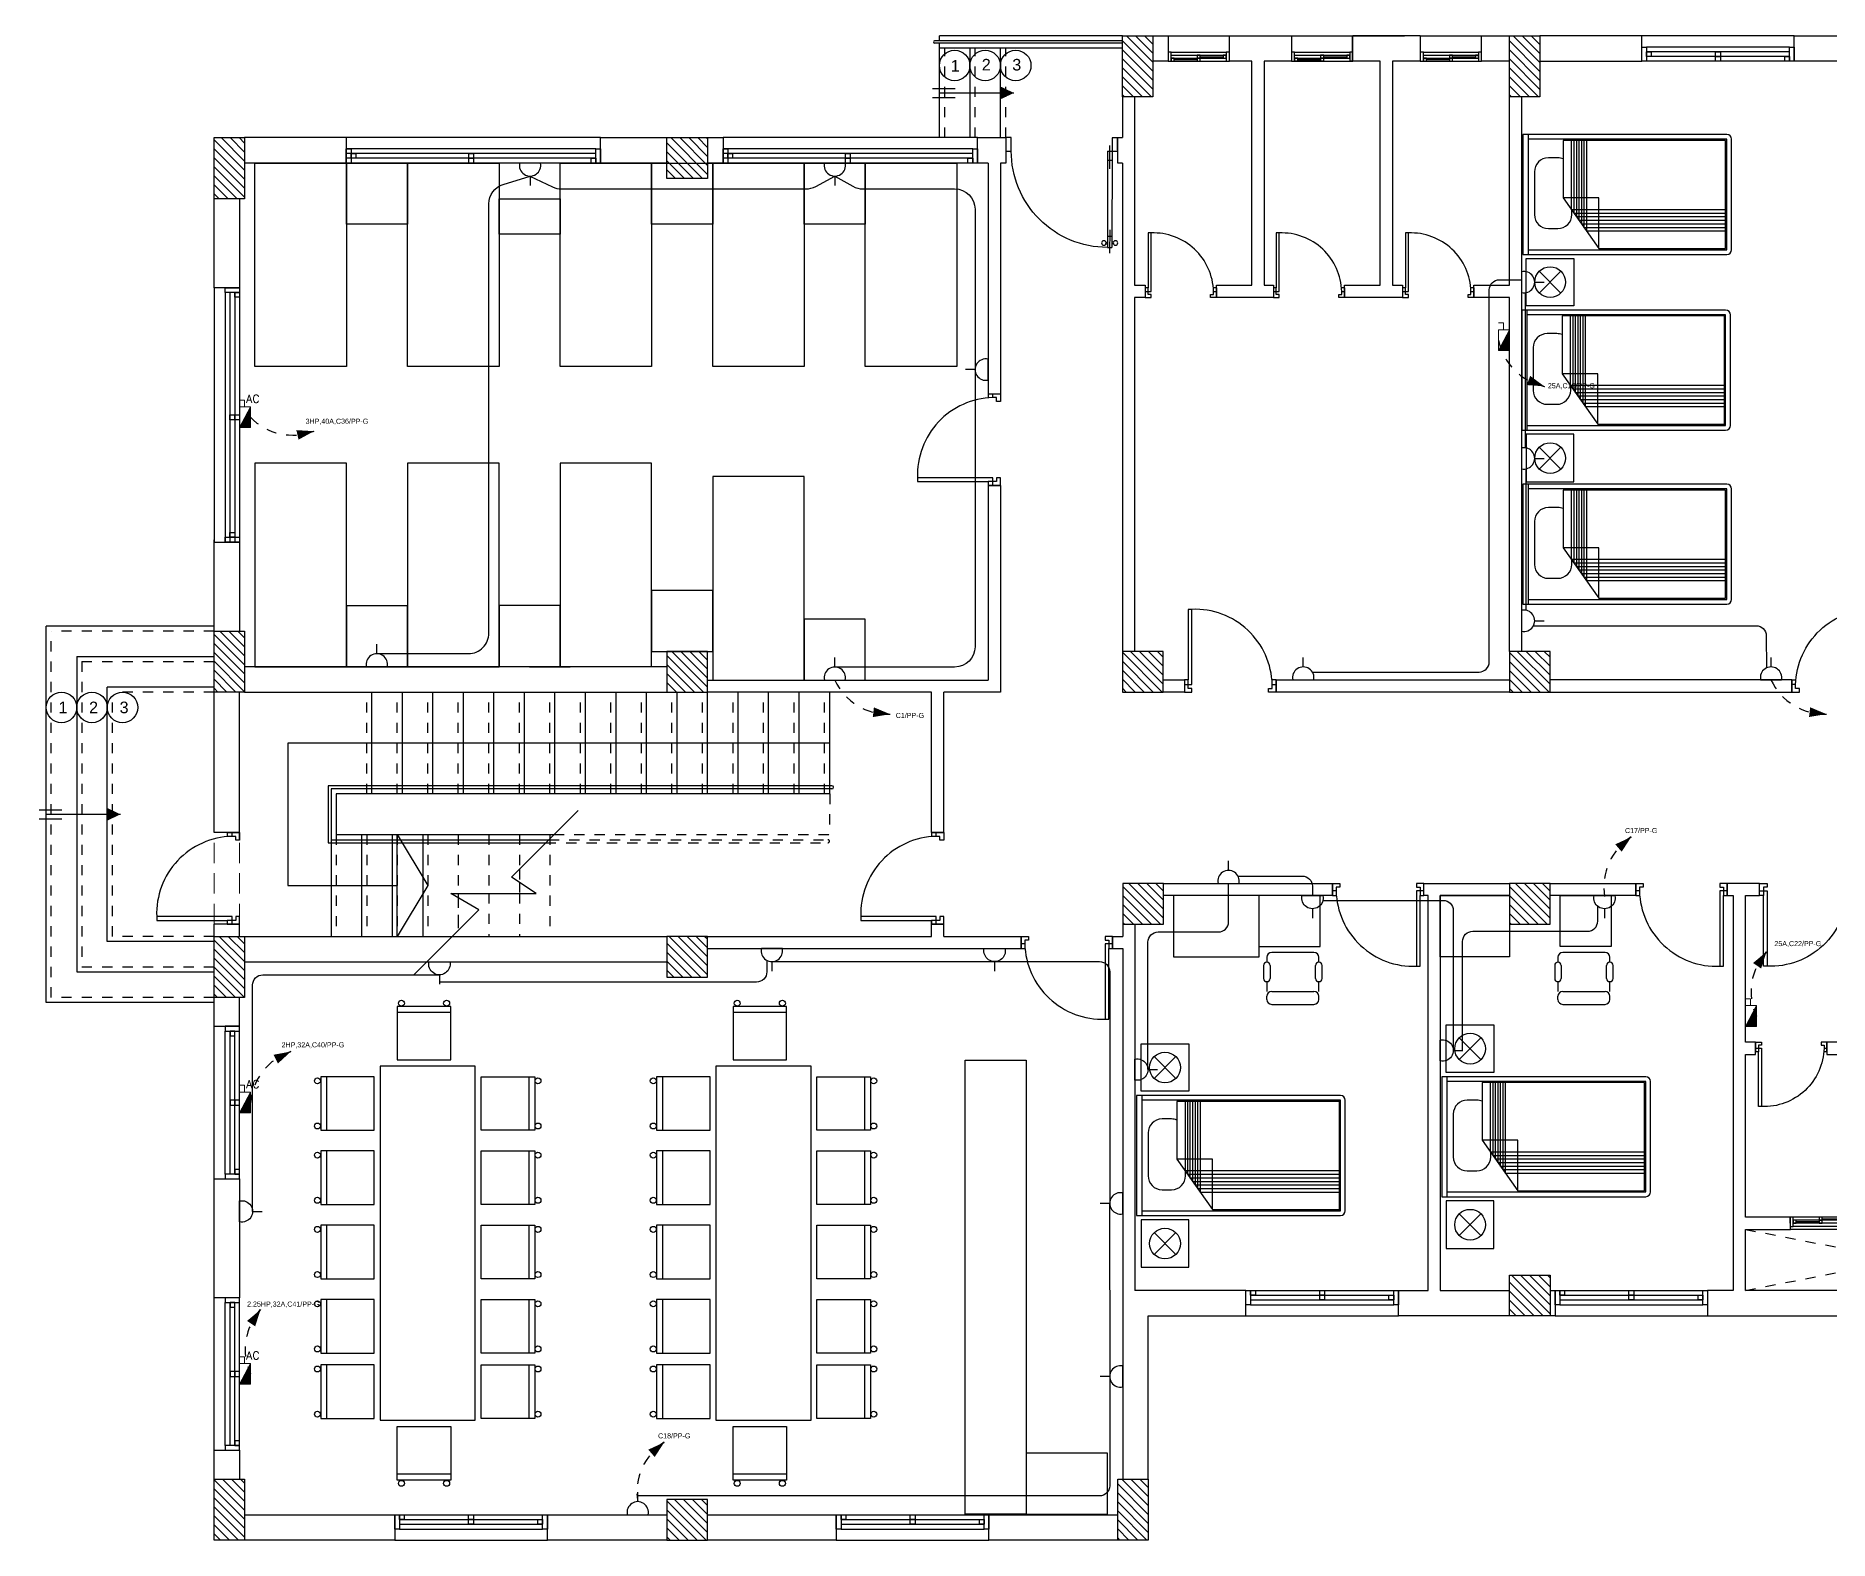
# Model space of a CAD drawing. Header units: metres. Extents: x -107 to 62, y 472 to 1032.
# Drawn here: x -2.49 to 15.14, y 506.7 to 521.48 of the extents above; entities that cross this region are included whole.
import ezdxf

# ---------------------------------------------------------------- set-up
doc = ezdxf.new("R2010")
doc.units = ezdxf.units.M
doc.header["$MEASUREMENT"] = 0
for name, pattern in [('A-GR- STR$0$HIDDEN2', [0.1875, 0.125, -0.0625]), ('A-GR- wall$0$HIDDEN2', [0.1875, 0.125, -0.0625]), ('DASHED', [0.75, 0.5, -0.25]), ('DASHED2', [0.375, 0.25, -0.125]), ('HIDDEN', [0.375, 0.25, -0.125])]:
    doc.linetypes.add(name, pattern=pattern)
doc.layers.get('0').update_dxf_attribs({"color": 8})
for name, color, linetype, lineweight in [('.', 7, 'Continuous', 9), ('E-SOCKET', 2, 'Continuous', 25), ('E-TEXT-I', 4, 'Continuous', 30), ('lighting linea', 3, 'DASHED2', 0), ('power', 3, 'Continuous', 9)]:
    doc.layers.add(name, color=color, linetype=linetype, lineweight=lineweight)
for name, color, linetype in [('A-COL-FNL$0$A-COLS-CONC', 6, 'Continuous'), ('A-COL-FNL$0$A-HTCH', 80, 'Continuous'), ('A-GR- STR$0$A-ANNO-SYMB', 111, 'Continuous'), ('A-GR- STR$0$A-FLOR', 111, 'Continuous'), ('A-GR- STR$0$A-FLOR-RISR', 242, 'A-GR- STR$0$HIDDEN2'), ('A-GR- STR$0$A-FLOR-STHR', 171, 'Continuous'), ('A-GR- STR$0$A-FLOR-STRS-LDER', 91, 'Continuous'), ('A-GR- STR$0$A-WALL-ELEV', 31, 'Continuous'), ('A-GR- wall$0$A-DOOR', 151, 'Continuous'), ('A-GR- wall$0$A-FLOR-OVHD', 120, 'A-GR- wall$0$HIDDEN2'), ('A-GR- wall$0$A-GLAZ', 121, 'Continuous'), ('A-GR- wall$0$A-WALL', 254, 'Continuous'), ('A-GR- wall$0$A-WALL-ELEV', 31, 'Continuous'), ('A-GR-FURN$0$A-FURN', 11, 'Continuous'), ('A-GR-FURN$0$ESYA', 11, 'Continuous'), ('E-LEADER', 30, 'Continuous'), ('Power W', 3, 'Continuous')]:
    doc.layers.add(name, color=color, linetype=linetype)
doc.styles.add('A-GR- STR$0$Standard', font='arial.ttf')
doc.styles.add('ROMANC', font='romanc.shx', dxfattribs={"height": 3})
doc.styles.get("Standard").update_dxf_attribs({"font": 'arial.ttf'})

# ---------------------------------------------------------------- blocks, each defined once
blk = doc.blocks.new('A-GR- STR$0$STR-ARROW')
at = {"layer": 'A-GR- STR$0$A-FLOR-STRS-LDER'}
h = blk.add_hatch(color=256, dxfattribs=at)
h.dxf.hatch_style = 1
h.paths.add_polyline_path([(-14321, -37835), (-14435, -37741), (-14320, -37688)])
for p, q in [((-14698, -37129), (-14605, -37330)), ((-14630, -37173), (-14321, -37835)), ((-14619, -37092), (-14526, -37293))]:
    blk.add_line(p, q, dxfattribs=at)
blk = doc.blocks.new('A-GR- STR')
at = {"layer": 'A-GR- STR$0$A-ANNO-SYMB'}
blk.add_lwpolyline([(5586, 8166), (261, 8166), (261, 6766), (1336, 6766)], dxfattribs=at)
blk.add_lwpolyline([(1636, 6766), (1336, 6266), (1336, 7266)], close=True, dxfattribs=at)
for centre in [(6814, 14825), (7114, 14825), (7414, 14825), (-1964, 8516), (-1664, 8516), (-1364, 8516)]:
    blk.add_circle(centre, 150, dxfattribs=at)
at = {"layer": 'A-GR- STR$0$A-FLOR'}
for p, q in [((6666, 14116), (6666, 14995)), ((6966, 14116), (6966, 14996)), ((7266, 14116), (7266, 14996)), ((-2114, 5616), (-2114, 9316)), ((-464, 9316), (-2114, 9316)), ((-1814, 9016), (-1814, 5916)), ((-1814, 9016), (-464, 9016)), ((-1514, 6216), (-1514, 8716)), ((-464, 8716), (-1514, 8716)), ((1086, 7666), (1086, 8666)), ((1386, 7666), (1386, 8666)), ((1686, 7666), (1686, 8666)), ((1986, 7666), (1986, 8666)), ((2286, 7666), (2286, 8666)), ((2586, 7666), (2586, 8666)), ((2886, 7666), (2886, 8666)), ((3186, 7666), (3186, 8666)), ((3486, 7666), (3486, 8666)), ((3786, 7666), (3786, 8666)), ((4086, 7666), (4086, 8666)), ((4386, 7666), (4386, 8666)), ((4686, 7666), (4686, 8666)), ((4986, 7666), (4986, 8666)), ((5286, 7666), (5286, 8666)), ((5286, 7666), (5286, 8666)), ((5586, 7666), (5586, 8666)), ((686, 7266), (686, 6266)), ((986, 7266), (986, 6266)), ((1286, 7266), (1286, 6266)), ((1586, 7266), (1586, 6266)), ((-464, 6216), (-1514, 6216)), ((-1814, 5916), (-464, 5916)), ((-464, 5616), (-2114, 5616))]:
    blk.add_line(p, q, dxfattribs=at)
blk.add_lwpolyline([(1495, 5886), (2137, 6527), (1862, 6688), (2702, 6688), (2458, 6848), (3113, 7504)], dxfattribs=at)
at = {"layer": 'A-GR- STR$0$A-FLOR-RISR'}
for p, q in [((6716, 14116), (6716, 14996)), ((7016, 14116), (7016, 14996)), ((7316, 14116), (7316, 14996)), ((-2064, 5666), (-2064, 9266)), ((-464, 9266), (-2064, 9266)), ((-1764, 8966), (-1764, 5966)), ((-1764, 8966), (-464, 8966)), ((-1464, 6266), (-1464, 8666)), ((-464, 8666), (-1464, 8666)), ((1036, 7666), (1036, 8666)), ((1336, 7666), (1336, 8666)), ((1636, 7666), (1636, 8666)), ((1936, 7666), (1936, 8666)), ((2236, 7666), (2236, 8666)), ((2536, 7666), (2536, 8666)), ((2836, 7666), (2836, 8666)), ((3136, 7666), (3136, 8666)), ((3436, 7666), (3436, 8666)), ((3736, 7666), (3736, 8666)), ((4036, 7666), (4036, 8666)), ((4336, 7666), (4336, 8666)), ((4636, 7666), (4636, 8666)), ((4936, 7666), (4936, 8666)), ((5236, 7666), (5236, 8666)), ((5236, 7666), (5236, 8666)), ((5536, 7666), (5536, 8666)), ((5586, 7666), (5585, 7266)), ((736, 7266), (736, 6266)), ((1036, 7266), (1036, 6266)), ((1336, 7266), (1336, 6266)), ((1636, 7266), (1636, 6266)), ((1936, 7266), (1936, 6688)), ((2236, 7266), (2236, 6688)), ((2536, 7266), (2536, 6926)), ((2836, 7266), (2836, 6266)), ((2876, 7266), (5585, 7266)), ((2796, 7186), (5568, 7186)), ((2826, 7216), (5568, 7216)), ((2536, 6926), (2536, 6797)), ((2536, 6797), (2536, 6688)), ((1936, 6688), (1936, 6645)), ((1936, 6645), (1936, 6326)), ((2236, 6688), (2236, 6266)), ((2536, 6688), (2536, 6266)), ((1936, 6476), (1936, 6416)), ((-464, 6266), (-1464, 6266)), ((-1764, 5966), (-464, 5966)), ((-464, 5666), (-2064, 5666))]:
    blk.add_line(p, q, dxfattribs=at)
blk.add_arc((5568, 7201), 15, 270, 90, dxfattribs=at)
at = {"layer": 'A-GR- STR$0$A-FLOR-STHR'}
for p, q in [((8463, 15066), (6616, 15066)), ((8463, 15046), (6616, 15046)), ((5608, 7746), (656, 7746)), ((656, 7746), (656, 7186)), ((5608, 7716), (686, 7716)), ((686, 7716), (686, 7216)), ((5586, 7666), (736, 7666)), ((736, 7666), (736, 7266)), ((736, 7266), (2876, 7266)), ((656, 7186), (2796, 7186)), ((686, 7216), (2826, 7216))]:
    blk.add_line(p, q, dxfattribs=at)
for centre, radius, start, end in [((6616, 15056), 10, 90, 270), ((5608, 7731), 15, 270, 90)]:
    blk.add_arc(centre, radius, start, end, dxfattribs=at)
at = {"layer": 'A-GR- STR$0$A-WALL-ELEV'}
for p, q in [((8463, 15116), (6666, 15116)), ((6666, 15066), (6666, 15116)), ((6666, 14995), (6666, 15046)), ((8463, 14996), (6666, 14996))]:
    blk.add_line(p, q, dxfattribs=at)
at = {"xscale": -0.9999999999999993, "rotation": 115.0027819482882}
blk.add_blockref('A-GR- STR$0$STR-ARROW', (-20840, -14415), dxfattribs=at)
at = {"layer": 'A-GR- STR$0$A-ANNO-SYMB', "xscale": -0.9999999999999993, "rotation": 115.0027819482882}
blk.add_blockref('A-GR- STR$0$STR-ARROW', (-29620, -21505), dxfattribs=at)
at = {"layer": 'A-GR- STR$0$A-ANNO-SYMB', "attachment_point": 1, "style": 'A-GR- STR$0$Standard'}
for s, insert, char_height in [('1', (6775, 14879), 114), ('2', (7080, 14890), 114), ('\\pxt0;3', (7380, 14890), 114.3), ('1', (-1993, 8573), 114), ('2', (-1693, 8573), 114), ('3', (-1393, 8573), 114)]:
    blk.add_mtext_dynamic_manual_height_columns(s, width=73292.73, gutter_width=572, heights=[0], dxfattribs=dict(at, insert=insert, char_height=char_height))
blk = doc.blocks.new('A-GR- wall$0$DOO1')
at = {"layer": 'A-GR- wall$0$A-DOOR'}
for q in [(-74, -74), (-34, -120)]:
    blk.add_line((-74, -120), q, dxfattribs=at)
blk.add_lwpolyline([(-37, -74), (-74, -74), (-74, 0), (0, 0), (0, -37), (-37, -37), (-37, -74, 0.418149), (752, -814)], format="xyb", dxfattribs=at)
blk.add_lwpolyline([(826, -74), (752, -74), (752, -814), (789, -814), (789, -120), (826, -120), (826, 0), (752, 0), (752, -37), (789, -37), (789, -120)], dxfattribs=at)
blk = doc.blocks.new('A-GR- wall$0$Win 1600')
for p, q in [((-750, 150), (750, 150)), ((-750, 100), (750, 100)), ((-750, 50), (750, 50)), ((-750, 0), (750, 0))]:
    blk.add_line(p, q)
for points in [[(-800, 0), (-750, 0), (-750, 150), (-800, 150)], [(-750, 0), (-700, 0), (-700, 50), (-750, 50)], [(-25, 50), (25, 50), (25, 100), (-25, 100)], [(-25, 0), (25, 0), (25, 50), (-25, 50)], [(700, 50), (750, 50), (750, 100), (700, 100)], [(750, 0), (800, 0), (800, 150), (750, 150)]]:
    blk.add_lwpolyline(points, close=True)
blk = doc.blocks.new('A-GR- wall$0$Win 1000')
for p, q in [((-450, 150), (450, 150)), ((-450, 100), (450, 100)), ((-450, 50), (450, 50)), ((-450, 0), (450, 0)), ((-25, 25), (-400, 25)), ((25, 75), (400, 75))]:
    blk.add_line(p, q)
for points in [[(-500, 0), (-450, 0), (-450, 150), (-500, 150)], [(-450, 0), (-400, 0), (-400, 50), (-450, 50)], [(-25, 50), (25, 50), (25, 100), (-25, 100)], [(-25, 0), (25, 0), (25, 50), (-25, 50)], [(400, 50), (450, 50), (450, 100), (400, 100)], [(450, 0), (500, 0), (500, 150), (450, 150)]]:
    blk.add_lwpolyline(points, close=True)
blk = doc.blocks.new('A-GR- wall$0$D7')
for p, q in [((23391, 25464), (23393, 24389)), ((23441, 25464), (23391, 25464)), ((23416, 25269), (23416, 25527)), ((23441, 25464), (23443, 24389)), ((23441, 25364), (23391, 25364)), ((23378, 24449), (23393, 24449)), ((23443, 24514), (23393, 24514)), ((23417, 24585), (23418, 24327)), ((23458, 24449), (23443, 24449)), ((23378, 24429), (23393, 24429)), ((23443, 24389), (23393, 24389)), ((23458, 24429), (23443, 24429))]:
    blk.add_line(p, q)
for points in [[(23328, 25614), (23391, 25614), (23391, 25464), (23328, 25464)], [(24516, 25616), (24578, 25616), (24578, 25466), (24516, 25466)]]:
    blk.add_lwpolyline(points, close=True)
for centre in [(23353, 24439), (23483, 24439)]:
    blk.add_circle(centre, 25)
blk.add_arc((23441, 25464), 1075, 270.0959, 0.0959)
blk = doc.blocks.new('A-GR- wall$0$W5')
at = {"layer": 'A-GR- wall$0$A-GLAZ'}
for p, q in [((6554, 12109), (4101, 12109)), ((6554, 12063), (4101, 12063)), ((6554, 12016), (4101, 12016)), ((6554, 11969), (4148, 11969))]:
    blk.add_line(p, q, dxfattribs=at)
for points in [[(4148, 11969), (4101, 11969), (4101, 12109), (4148, 12109)], [(4195, 12016), (4148, 12016), (4148, 12063), (4195, 12063)], [(5351, 12016), (5304, 12016), (5304, 12063), (5351, 12063)], [(5351, 11969), (5304, 11969), (5304, 12016), (5351, 12016)], [(6554, 11969), (6507, 11969), (6507, 12016), (6554, 12016)], [(6601, 11969), (6554, 11969), (6554, 12109), (6601, 12109)]]:
    blk.add_lwpolyline(points, close=True, dxfattribs=at)
at = {"layer": 'A-GR- wall$0$A-WALL-ELEV'}
blk.add_line((6601, 12219), (4101, 12219), dxfattribs=at)
blk = doc.blocks.new('A-GR- wall')
at = {"layer": 'A-GR- wall$0$A-FLOR-OVHD'}
for p, q in [((14586, 2786), (17666, 3386)), ((14586, 3386), (17666, 2786))]:
    blk.add_line(p, q, dxfattribs=at)
at = {"layer": 'A-GR- wall$0$A-WALL'}
for p, q in [((8763, 15116), (8913, 15116)), ((8913, 15116), (8913, 14866)), ((9386, 15116), (10125, 15116)), ((9514, 14866), (9514, 15116)), ((10125, 15116), (10125, 14866)), ((10576, 15116), (11236, 15116)), ((10725, 14866), (10725, 15116)), ((10727, 14866), (10727, 15116)), ((11390, 15116), (10727, 15116)), ((11390, 15116), (11390, 14866)), ((11992, 15116), (12266, 15116)), ((11992, 14866), (11992, 15116)), ((13566, 15116), (12566, 15116)), ((13566, 15116), (12566, 15116)), ((13566, 14866), (13566, 15116)), ((15066, 15116), (16066, 15116)), ((15066, 14866), (15066, 15116)), ((8913, 14866), (8763, 14866)), ((9736, 14866), (9514, 14866)), ((9736, 12666), (9736, 14866)), ((9856, 14866), (9856, 12666)), ((10125, 14866), (9856, 14866)), ((10441, 14866), (10155, 14866)), ((10996, 14866), (10697, 14866)), ((10996, 12666), (10996, 14866)), ((11116, 14866), (11116, 12666)), ((11390, 14866), (11116, 14866)), ((12266, 14866), (11992, 14866)), ((12566, 14866), (13566, 14866)), ((16066, 14866), (15066, 14866)), ((8463, 14516), (8463, 14116)), ((8583, 14516), (8583, 12666)), ((12266, 12666), (12266, 14516)), ((12386, 14516), (12386, 12666)), ((834, 14116), (-164, 14116)), ((834, 14116), (834, 13866)), ((3334, 14116), (3986, 14116)), ((3334, 13866), (3334, 14116)), ((3334, 13866), (3334, 14116)), ((4386, 14116), (4538, 14116)), ((4538, 14116), (4538, 13866)), ((7038, 14116), (7316, 14116)), ((7038, 13866), (7038, 14116)), ((7038, 13866), (7038, 14116)), ((7316, 14116), (7316, 13866)), ((8415, 14116), (8463, 14116)), ((8416, 13866), (8415, 14116)), ((-464, 12641), (-464, 13816)), ((834, 13866), (-164, 13866)), ((3986, 13866), (3334, 13866)), ((4538, 13866), (4386, 13866)), ((7143, 13866), (7038, 13866)), ((7143, 13866), (7143, 11598)), ((7316, 13866), (7263, 13866)), ((7316, 13866), (7263, 13866)), ((7263, 13866), (7263, 11598)), ((8463, 13866), (8416, 13866)), ((8463, 13866), (8463, 9066)), ((-214, 13516), (-214, 12641)), ((-214, 12641), (-464, 12641)), ((-214, 12641), (-464, 12641)), ((8583, 12666), (8686, 12666)), ((8686, 12546), (8583, 12546)), ((8583, 12546), (8583, 9066)), ((8686, 12666), (8686, 12546)), ((9386, 12546), (9386, 12666)), ((9386, 12666), (9736, 12666)), ((9946, 12546), (9386, 12546)), ((9856, 12666), (9946, 12666)), ((9946, 12666), (9946, 12546)), ((10646, 12546), (10646, 12666)), ((10646, 12666), (10996, 12666)), ((11216, 12546), (10646, 12546)), ((11116, 12666), (11216, 12666)), ((11216, 12666), (11216, 12546)), ((11916, 12546), (11916, 12666)), ((11916, 12666), (12266, 12666)), ((12266, 12546), (11916, 12546)), ((12266, 9066), (12266, 12546)), ((12386, 12666), (12386, 9066)), ((7144, 11598), (7263, 11598)), ((7263, 10698), (7143, 10698)), ((7143, 10698), (7143, 8785)), ((7263, 10698), (7263, 8666)), ((-464, 8966), (-464, 10164)), ((-464, 10141), (-214, 10141)), ((-214, 10164), (-214, 9266)), ((3986, 8916), (-164, 8916)), ((-464, 7286), (-464, 8666)), ((-214, 7212), (-214, 8666)), ((-164, 8666), (3986, 8666)), ((4386, 8785), (7143, 8785)), ((5386, 8666), (4386, 8666)), ((6586, 8666), (5386, 8666)), ((6586, 7286), (6586, 8666)), ((7263, 8666), (6706, 8666)), ((6706, 7286), (6706, 8666)), ((8863, 8786), (9072, 8786)), ((9072, 8666), (8863, 8666)), ((9072, 8786), (9072, 8666)), ((9972, 8786), (12266, 8786)), ((9972, 8666), (9972, 8786)), ((12266, 8666), (9972, 8666)), ((15042, 8786), (12666, 8786)), ((12666, 8666), (15042, 8666)), ((15042, 8666), (15042, 8786)), ((-214, 7286), (-464, 7286)), ((6706, 7286), (6586, 7286)), ((8866, 6786), (10526, 6786)), ((10526, 6786), (10526, 6666)), ((11426, 6666), (11426, 6786)), ((11426, 6786), (12266, 6786)), ((12666, 6786), (13507, 6786)), ((13507, 6786), (13507, 6666)), ((14725, 6786), (14407, 6786)), ((14407, 6786), (14407, 6666)), ((14725, 6666), (14725, 6786)), ((10526, 6666), (8866, 6666)), ((11466, 6666), (11426, 6666)), ((11466, 2786), (11466, 6666)), ((11586, 6666), (11586, 2786)), ((12266, 6666), (11586, 6666)), ((13507, 6666), (12666, 6666)), ((14407, 6666), (14466, 6666)), ((14466, 6666), (14466, 2786)), ((14586, 5226), (14586, 6666)), ((14586, 6666), (14725, 6666)), ((-464, 6266), (-464, 6386)), ((-214, 6386), (-464, 6386)), ((-214, 6266), (-214, 6460)), ((6586, 6266), (6586, 6423)), ((6706, 6386), (6586, 6386)), ((6706, 6266), (6706, 6386)), ((8466, 6386), (8466, 6266)), ((8586, 6386), (8586, 2786)), ((-164, 6266), (3986, 6266)), ((4386, 6266), (5386, 6266)), ((5386, 6266), (6586, 6266)), ((6706, 6266), (7466, 6266)), ((7466, 6266), (7466, 6146)), ((8366, 6266), (8366, 6146)), ((8366, 6266), (8466, 6266)), ((-164, 6016), (3986, 6016)), ((4386, 6146), (7466, 6146)), ((8366, 6146), (8466, 6146)), ((8466, 6146), (8466, 932)), ((-464, 5382), (-464, 5966)), ((-214, 5382), (-214, 5666)), ((-464, 5382), (-214, 5382)), ((14686, 5226), (14586, 5226)), ((14686, 5106), (14686, 5226)), ((16866, 5226), (15386, 5226)), ((15386, 5226), (15386, 5106)), ((14586, 3506), (14586, 5106)), ((14586, 5106), (14686, 5106)), ((15386, 5106), (16066, 5106)), ((-464, 3882), (-214, 3882)), ((-464, 2715), (-464, 3882)), ((-214, 3882), (-214, 2715)), ((15025, 3506), (14586, 3506)), ((14586, 2786), (14586, 3386)), ((14586, 3386), (15027, 3386)), ((15027, 3386), (15025, 3506)), ((-214, 2715), (-464, 2715)), ((9676, 2786), (8586, 2786)), ((9676, 2536), (9676, 2786)), ((11176, 2536), (11176, 2786)), ((11176, 2786), (11466, 2786)), ((11586, 2786), (12266, 2786)), ((12666, 2786), (12714, 2786)), ((12714, 2786), (12714, 2536)), ((14466, 2786), (14214, 2786)), ((14214, 2786), (14214, 2536)), ((17666, 2786), (14586, 2786)), ((8716, 2536), (9676, 2536)), ((8716, 932), (8716, 2536)), ((12266, 2536), (11176, 2536)), ((12714, 2536), (12666, 2536)), ((14214, 2536), (17666, 2536)), ((-464, 1215), (-214, 1215)), ((-464, 932), (-464, 1215)), ((-214, 1215), (-214, 932)), ((-164, 582), (1311, 582)), ((1311, 582), (1311, 332)), ((2764, 582), (3986, 582)), ((2811, 332), (2811, 582)), ((4386, 582), (5651, 582)), ((5651, 582), (5651, 332)), ((7151, 582), (8416, 582)), ((7151, 332), (7151, 582)), ((1311, 332), (-164, 332)), ((3986, 332), (2811, 332)), ((5651, 332), (4386, 332)), ((8416, 332), (7151, 332))]:
    blk.add_line(p, q, dxfattribs=at)
at = {"layer": 'A-GR- wall$0$A-WALL-ELEV'}
for p, q in [((8763, 15116), (9388, 15116)), ((10125, 15116), (10727, 15116)), ((11390, 15116), (11992, 15116)), ((15066, 15116), (13566, 15116)), ((-464, 3882), (-464, 5382)), ((15627, 3386), (15025, 3386)), ((-464, 1215), (-464, 2715)), ((9676, 2536), (11176, 2536)), ((12714, 2536), (14214, 2536)), ((1311, 332), (2811, 332)), ((5651, 332), (7151, 332))]:
    blk.add_line(p, q, dxfattribs=at)
at = {"layer": 'A-GR- wall$0$A-DOOR'}
for name, p, xscale, yscale, zscale in [('A-GR- wall$0$D7', (28943, -8424), -0.8799305073156013, 0.8799305073156013, 0.8799305073156013), ('A-GR- wall$0$DOO1', (15329, 5226), -0.7780309869113328, 0.7780309869113328, 0.7780309869113328)]:
    blk.add_blockref(name, p, dxfattribs=dict(at, xscale=xscale, yscale=yscale, zscale=zscale))
at = {"layer": 'A-GR- wall$0$A-DOOR', "xscale": 0.7780309869113328, "yscale": 0.7780309869113328, "zscale": 0.7780309869113328, "rotation": 180}
for p in [(9329, 12546), (10589, 12546), (11859, 12546)]:
    blk.add_blockref('A-GR- wall$0$DOO1', p, dxfattribs=at)
at = {"layer": 'A-GR- wall$0$A-DOOR'}
for p, rotation in [((7263, 11524), 270), ((9898, 8666), 180.0000000006669), ((-214, 7212), 269.999999992129), ((6706, 7212), 269.999999992129)]:
    blk.add_blockref('A-GR- wall$0$DOO1', p, dxfattribs=dict(at, rotation=rotation))
at = {"layer": 'A-GR- wall$0$A-DOOR', "xscale": -1, "rotation": 180}
blk.add_blockref('A-GR- wall$0$DOO1', (15116, 8666), dxfattribs=at)
at = {"layer": 'A-GR- wall$0$A-DOOR'}
for p in [(10600, 6786), (13581, 6786), (7540, 6266)]:
    blk.add_blockref('A-GR- wall$0$DOO1', p, dxfattribs=at)
at = {"layer": 'A-GR- wall$0$A-DOOR', "xscale": -1}
blk.add_blockref('A-GR- wall$0$DOO1', (15551, 6786), dxfattribs=at)
at = {"layer": 'A-GR- wall$0$A-GLAZ'}
for name, p, xscale, yscale, zscale, rotation in [('A-GR- wall$0$Win 1600', (14316, 14866), -0.9374999999999997, 0.9374999999999997, 0.9374999999999997, 359.9999999999999), ('A-GR- wall$0$Win 1600', (-214, 4632), 0.9375000000000039, 0.9375000000000039, 0.9375000000000039, 90), ('A-GR- wall$0$Win 1000', (15326, 3506), 0.601574711880768, 0.601574711880768, 0.601574711880768, 180), ('A-GR- wall$0$Win 1600', (-214, 1965), 0.9375000000000039, 0.9375000000000039, 0.9375000000000039, 90), ('A-GR- wall$0$Win 1600', (10426, 2786), -0.9374999999999997, 0.9374999999999997, 0.9374999999999997, 180), ('A-GR- wall$0$Win 1600', (13464, 2786), -0.9374999999999997, 0.9374999999999997, 0.9374999999999997, 180), ('A-GR- wall$0$Win 1600', (2061, 582), -0.9374999999999997, 0.9374999999999997, 0.9374999999999997, 180), ('A-GR- wall$0$Win 1600', (6401, 582), -0.9374999999999997, 0.9374999999999997, 0.9374999999999997, 180)]:
    blk.add_blockref(name, p, dxfattribs=dict(at, xscale=xscale, yscale=yscale, zscale=zscale, rotation=rotation))
at = {"layer": 'A-GR- wall$0$A-GLAZ', "xscale": 0.601574711880768, "yscale": 0.601574711880768, "zscale": 0.601574711880768}
for p in [(9213, 14866), (10426, 14866), (11691, 14866)]:
    blk.add_blockref('A-GR- wall$0$Win 1000', p, dxfattribs=at)
at = {"layer": 'A-GR- wall$0$A-WALL'}
for p in [(-3266, 1897), (437, 1897)]:
    blk.add_blockref('A-GR- wall$0$W5', p, dxfattribs=at)
at = {"layer": 'A-GR- wall$0$A-WALL', "rotation": 90}
blk.add_blockref('A-GR- wall$0$W5', (11755, 6040), dxfattribs=at)
blk = doc.blocks.new('A-GR-FURN$0$CONF table 1500')
at = {"layer": 'A-GR-FURN$0$A-FURN'}
for p, q in [((-3377, 1519), (-2851, 1519)), ((-3377, 993), (-3377, 1519)), ((-3377, 1461), (-2851, 1461)), ((-2851, 1519), (-2851, 993)), ((-2647, 1519), (-2121, 1519)), ((-2647, 993), (-2647, 1519)), ((-2647, 1461), (-2121, 1461)), ((-2121, 1519), (-2121, 993)), ((-1917, 993), (-1917, 1519)), ((-1917, 1519), (-1391, 1519)), ((-1917, 1461), (-1391, 1461)), ((-1391, 1519), (-1391, 993)), ((-1186, 1519), (-661, 1519)), ((-1186, 993), (-1186, 1519)), ((-1186, 1461), (-661, 1461)), ((-661, 1519), (-661, 993)), ((-545, 1519), (-19, 1519)), ((-545, 993), (-545, 1519)), ((-545, 1461), (-19, 1461)), ((-19, 1519), (-19, 993)), ((-3479, 935), (-3479, 0)), ((0, 935), (-3479, 935)), ((-2851, 993), (-3377, 993)), ((-2121, 993), (-2647, 993)), ((-1391, 993), (-1917, 993)), ((-661, 993), (-1186, 993)), ((-19, 993), (-545, 993)), ((0, 0), (0, 935)), ((-4067, 693), (-4067, 168)), ((-3541, 693), (-4067, 693)), ((-4009, 693), (-4009, 168)), ((-3541, 168), (-3541, 693)), ((62, 168), (62, 693)), ((62, 693), (588, 693)), ((529, 693), (529, 168)), ((588, 693), (588, 168)), ((-4067, 168), (-3541, 168)), ((-3479, 0), (0, 0)), ((588, 168), (62, 168)), ((-2851, -58), (-3377, -58)), ((-3377, -58), (-3377, -584)), ((-2851, -584), (-2851, -58)), ((-2647, -58), (-2647, -584)), ((-2121, -58), (-2647, -58)), ((-2121, -584), (-2121, -58)), ((-1917, -58), (-1917, -584)), ((-1391, -58), (-1917, -58)), ((-1391, -584), (-1391, -58)), ((-1186, -58), (-1186, -584)), ((-661, -58), (-1186, -58)), ((-661, -584), (-661, -58)), ((-545, -58), (-545, -584)), ((-19, -58), (-545, -58)), ((-19, -584), (-19, -58)), ((-3377, -526), (-2851, -526)), ((-2647, -526), (-2121, -526)), ((-1917, -526), (-1391, -526)), ((-1186, -526), (-661, -526)), ((-545, -526), (-19, -526)), ((-3377, -584), (-2851, -584)), ((-2647, -584), (-2121, -584)), ((-1917, -584), (-1391, -584)), ((-1186, -584), (-661, -584)), ((-545, -584), (-19, -584))]:
    blk.add_line(p, q, dxfattribs=at)
for centre in [(-3336, 1551), (-2892, 1551), (-2606, 1551), (-2162, 1551), (-1876, 1551), (-1432, 1551), (-1145, 1551), (-701, 1551), (-504, 1551), (-60, 1551), (-4099, 653), (620, 653), (-4099, 209), (620, 209), (-3336, -616), (-2892, -616), (-2606, -616), (-2162, -616), (-1876, -616), (-1432, -616), (-1145, -616), (-701, -616), (-504, -616), (-60, -616)]:
    blk.add_circle(centre, 29.2, dxfattribs=at)
blk = doc.blocks.new('A-GR-FURN$0$KS40-40')
for p, q in [((0, 0), (0, -400)), ((400, 0), (0, 0)), ((400, -400), (400, 0)), ((0, -400), (400, -400))]:
    blk.add_line(p, q)
blk = doc.blocks.new('A-GR-FURN$0$bed 2500')
at = {"layer": 'A-GR-FURN$0$A-FURN'}
for p, q in [((-1017, 770), (-1230, 984)), ((-1017, 984), (-1230, 770)), ((-1017, -746), (-1230, -960)), ((-1017, -960), (-1230, -746))]:
    blk.add_line(p, q, dxfattribs=at)
at = {"layer": 'A-GR-FURN$0$A-FURN', "linetype": 'Continuous'}
for p, q in [((-1402, 602), (-1402, -578)), ((-1244, 602), (-1402, 602)), ((-1348, -578), (-1348, 602)), ((602, 555), (-1345, 555)), ((602, 602), (-1244, 602)), ((-1006, 544), (-1006, -23)), ((591, 544), (-1006, 544)), ((-923, -140), (-923, 544)), ((-898, -175), (-898, 544)), ((-874, -210), (-874, 544)), ((-849, -245), (-849, 544)), ((-824, -280), (-824, 544)), ((-799, -315), (-799, 544)), ((-775, -350), (-775, 544)), ((591, -520), (591, 544)), ((602, -531), (602, 555)), ((649, -531), (649, 555)), ((-1058, 371), (-1152, 371)), ((-1289, 234), (-1289, -187)), ((-1006, -23), (-655, -520)), ((-655, -23), (-1006, -23)), ((591, -140), (-923, -140)), ((-921, -187), (-921, -143)), ((591, -175), (-898, -175)), ((-655, -520), (-655, -23)), ((-1152, -324), (-1058, -324)), ((591, -210), (-874, -210)), ((591, -245), (-849, -245)), ((591, -280), (-824, -280)), ((591, -315), (-799, -315)), ((591, -350), (-775, -350)), ((-655, -520), (591, -520)), ((-1402, -578), (-1244, -578)), ((-1348, -531), (602, -531)), ((-1244, -578), (602, -578))]:
    blk.add_line(p, q, dxfattribs=at)
at = {"layer": 'A-GR-FURN$0$A-FURN'}
for centre in [(-1123, 877), (-1123, -853)]:
    blk.add_circle(centre, 151, dxfattribs=at)
at = {"layer": 'A-GR-FURN$0$A-FURN', "linetype": 'Continuous'}
for centre, radius, start, end in [((602, 555), 46.7, 360, 90), ((-1152, 234), 137, 90, 180), ((-1058, 234), 137, 67.4811, 89.9995), ((-1152, -187), 137, 180, 270), ((-1058, -187), 137, 270, 0), ((602, -531), 46.7, 270, 0)]:
    blk.add_arc(centre, radius, start, end, dxfattribs=at)
at = {"layer": 'A-GR-FURN$0$A-FURN', "yscale": 1.168412478041873, "zscale": 1.168412478041873, "rotation": 270}
for p, xscale in [((-890, 643), -1.168412478041873), ((-890, -619), 1.168412478041873)]:
    blk.add_blockref('A-GR-FURN$0$KS40-40', p, dxfattribs=dict(at, xscale=xscale))
blk = doc.blocks.new('A-GR-FURN$0$KOLTUKT')
at = {"layer": 'A-GR-FURN$0$ESYA'}
for p, q in [((-0.8, 0.325), (-0.8, -0.325)), ((-0.725, 0.4), (-0.675, 0.4)), ((-0.45, 0.4), (-0.6, 0.4)), ((-0.6, 0.325), (-0.6, -0.325)), ((-0.2, 0.45), (-0.4, 0.45)), ((-0.2, 0.35), (-0.4, 0.35)), ((-0.075, 0.4), (-0.15, 0.4)), ((0, -0.325), (0, 0.325)), ((-0.725, -0.4), (-0.675, -0.4)), ((-0.6, -0.4), (-0.45, -0.4)), ((-0.4, -0.35), (-0.2, -0.35)), ((-0.4, -0.45), (-0.2, -0.45)), ((-0.15, -0.4), (-0.075, -0.4))]:
    blk.add_line(p, q, dxfattribs=at)
for centre, radius, start, end in [((-0.725, 0.325), 0.075, 90, 180), ((-0.675, 0.325), 0.075, 0, 90), ((-0.4, 0.4), 0.05, 90, 270), ((-0.2, 0.4), 0.05, 270, 90), ((-0.075, 0.325), 0.075, 0, 90), ((-0.725, -0.325), 0.075, 180, 270), ((-0.675, -0.325), 0.075, 270, 0), ((-0.4, -0.4), 0.05, 90, 270), ((-0.2, -0.4), 0.05, 270, 90), ((-0.075, -0.325), 0.075, 270, 0)]:
    blk.add_arc(centre, radius, start, end, dxfattribs=at)
blk = doc.blocks.new('A-GR-FURN$0$bed 3000 alone')
at = {"layer": 'A-GR-FURN$0$A-FURN', "linetype": 'Continuous'}
for p, q in [((-1081, 369), (-1081, -811)), ((-923, 369), (-1081, 369)), ((-1028, -811), (-1028, 369)), ((923, 369), (-923, 369)), ((923, 322), (-1024, 322)), ((-685, 310), (-685, -256)), ((911, 310), (-685, 310)), ((-603, -373), (-603, 310)), ((-578, -408), (-578, 310)), ((-553, -443), (-553, 310)), ((-528, -478), (-528, 310)), ((-504, -513), (-504, 310)), ((-479, -548), (-479, 310)), ((-454, -583), (-454, 310)), ((911, -753), (911, 310)), ((923, -765), (923, 322)), ((970, -765), (970, 322)), ((-968, 1), (-968, -420)), ((-738, 138), (-831, 138)), ((-685, -256), (-335, -753)), ((-335, -256), (-685, -256)), ((-335, -753), (-335, -256)), ((911, -373), (-603, -373)), ((-600, -420), (-600, -376)), ((911, -408), (-578, -408)), ((911, -443), (-553, -443)), ((911, -478), (-528, -478)), ((911, -513), (-504, -513)), ((-831, -557), (-738, -557)), ((911, -548), (-479, -548)), ((911, -583), (-454, -583)), ((-1081, -811), (-923, -811)), ((-1027, -765), (923, -765)), ((-923, -811), (923, -811)), ((-335, -753), (911, -753))]:
    blk.add_line(p, q, dxfattribs=at)
for centre, radius, start, end in [((923, 322), 46.7, 360, 90), ((-831, 1), 137, 90, 180), ((-738, 1), 137, 67.4811, 89.9995), ((-831, -420), 137, 180, 270), ((-738, -420), 137, 270, 0), ((923, -765), 46.7, 270, 0)]:
    blk.add_arc(centre, radius, start, end, dxfattribs=at)
blk = doc.blocks.new('A-GR-FURN')
at = {"layer": 'A-GR-FURN$0$A-FURN'}
blk.add_line((9805, 6166), (9805, 6666), dxfattribs=at)
for points in [[(836, 11866), (-64, 11866), (-64, 13516), (-64, 13516), (-64, 13866), (836, 13866)], [(836, 13866), (1436, 13866), (1436, 13266), (836, 13266)], [(2336, 11866), (1436, 11866), (1436, 13866), (2336, 13866)], [(3836, 11866), (2936, 11866), (2936, 13866), (3836, 13866)], [(3836, 13866), (4436, 13866), (4436, 13266), (3836, 13266)], [(5336, 11866), (4436, 11866), (4436, 13866), (5336, 13866)], [(5336, 13866), (5936, 13866), (5936, 13266), (5336, 13266)], [(6836, 11866), (5936, 11866), (5936, 13866), (6836, 13866)], [(2336, 13516), (2636, 13516), (2636, 13516), (2936, 13516), (2936, 13166), (2336, 13166)], [(836, 10916), (-64, 10916), (-64, 8916), (836, 8916)], [(2336, 10916), (1436, 10916), (1436, 8916), (2336, 8916)], [(3836, 10917), (2936, 10917), (2936, 9067), (2936, 8916), (3036, 8916), (3836, 8917)], [(5336, 10785), (4436, 10785), (4436, 8785), (5336, 8785)], [(2336, 8918), (2636, 8916), (2936, 8916), (2936, 9068), (2936, 9518), (2336, 9518)], [(3836, 9066), (4436, 9066), (4436, 9666), (3836, 9666)], [(836, 8916), (1436, 8916), (1436, 9516), (836, 9516)], [(5336, 8785), (5936, 8785), (5936, 9385), (5336, 9385)], [(10405, 6666), (8966, 6666), (8966, 6065), (9805, 6066), (9805, 6166), (10405, 6166), (10405, 6666)], [(11586, 6666), (12266, 6666), (12266, 6066), (11586, 6066)], [(12766, 6666), (13266, 6666), (13266, 6166), (12766, 6166)], [(7516, 5049), (7516, 4449), (7516, 4449), (7516, 586), (6916, 586), (6916, 5049)], [(8316, 1186), (7516, 1186), (7516, 586), (8316, 586), (8316, 836)]]:
    blk.add_lwpolyline(points, close=True, dxfattribs=at)
for name, p in [('A-GR-FURN$0$bed 3000 alone', (13480, 13779)), ('A-GR-FURN$0$bed 2500', (13789, 11819)), ('A-GR-FURN$0$bed 3000 alone', (13480, 10342)), ('A-GR-FURN$0$bed 2500', (13003, 4285)), ('A-GR-FURN$0$bed 2500', (10004, 4100))]:
    blk.add_blockref(name, p, dxfattribs=at)
at = {"layer": 'A-GR-FURN$0$A-FURN', "xscale": 638.1395131122584, "yscale": 638.1395131122584, "zscale": 638.1395131122584, "rotation": 90}
for p in [(10137, 6108), (12998, 6108)]:
    blk.add_blockref('A-GR-FURN$0$KOLTUKT', p, dxfattribs=at)
at = {"layer": 'A-GR-FURN$0$A-FURN', "rotation": 270}
for p in [(1168, 1510), (4468, 1510)]:
    blk.add_blockref('A-GR-FURN$0$CONF table 1500', p, dxfattribs=at)
blk = doc.blocks.new('A-COL-FNL')
at = {"layer": 'A-COL-FNL$0$A-HTCH'}
h = blk.add_hatch(dxfattribs=at)
h.set_pattern_fill('ANSI31', color=256, scale=500, angle=90)
h.paths.add_polyline_path([(8463, 15116), (8763, 15116), (8763, 14516), (8463, 14516)])
h = blk.add_hatch(dxfattribs=at)
h.set_pattern_fill('ANSI31', color=256, scale=500, angle=90)
h.paths.add_polyline_path([(12266, 15116), (12566, 15116), (12566, 14516), (12266, 14516)])
h = blk.add_hatch(dxfattribs=at)
h.set_pattern_fill('ANSI31', color=256, scale=500, angle=90)
h.paths.add_polyline_path([(-464, 14116), (-164, 14116), (-164, 13516), (-464, 13516)])
h = blk.add_hatch(dxfattribs=at)
h.set_pattern_fill('ANSI31', color=256, scale=500, angle=90)
h.paths.add_polyline_path([(3986, 14116), (4386, 14116), (4386, 13716), (3986, 13716)])
h = blk.add_hatch(dxfattribs=at)
h.set_pattern_fill('ANSI31', color=256, scale=500, angle=90)
h.paths.add_polyline_path([(-464, 9266), (-164, 9266), (-164, 8666), (-464, 8666)])
h = blk.add_hatch(dxfattribs=at)
h.set_pattern_fill('ANSI31', color=256, scale=500, angle=90)
h.paths.add_polyline_path([(4386, 9066), (3986, 9066), (3986, 8666), (4386, 8666)])
h = blk.add_hatch(dxfattribs=at)
h.set_pattern_fill('ANSI31', color=256, scale=500, angle=90)
h.paths.add_polyline_path([(8863, 9066), (8463, 9066), (8463, 8666), (8863, 8666)])
h = blk.add_hatch(dxfattribs=at)
h.set_pattern_fill('ANSI31', color=256, scale=500, angle=90)
h.paths.add_polyline_path([(12666, 9066), (12266, 9066), (12266, 8666), (12666, 8666)])
h = blk.add_hatch(dxfattribs=at)
h.set_pattern_fill('ANSI31', color=256, scale=500, angle=90)
h.paths.add_polyline_path([(8866, 6386), (8866, 6786), (8466, 6786), (8466, 6386)])
h = blk.add_hatch(dxfattribs=at)
h.set_pattern_fill('ANSI31', color=256, scale=500, angle=90)
h.paths.add_polyline_path([(12666, 6786), (12266, 6786), (12266, 6386), (12666, 6386)])
h = blk.add_hatch(dxfattribs=at)
h.set_pattern_fill('ANSI31', color=256, scale=500, angle=90)
h.paths.add_polyline_path([(-164, 5666), (-464, 5666), (-464, 6266), (-164, 6266)])
h = blk.add_hatch(dxfattribs=at)
h.set_pattern_fill('ANSI31', color=256, scale=500, angle=90)
h.paths.add_polyline_path([(4386, 6266), (3986, 6266), (3986, 5866), (4386, 5866)])
h = blk.add_hatch(dxfattribs=at)
h.set_pattern_fill('ANSI31', color=256, scale=500, angle=90)
h.paths.add_polyline_path([(12266, 2936), (12666, 2936), (12666, 2536), (12266, 2536)])
h = blk.add_hatch(dxfattribs=at)
h.set_pattern_fill('ANSI31', color=256, scale=500, angle=90)
h.paths.add_polyline_path([(-464, 932), (-164, 932), (-164, 332), (-464, 332)])
h = blk.add_hatch(dxfattribs=at)
h.set_pattern_fill('ANSI31', color=256, scale=500, angle=90)
h.paths.add_polyline_path([(8416, 932), (8716, 932), (8716, 332), (8416, 332)])
h = blk.add_hatch(dxfattribs=at)
h.set_pattern_fill('ANSI31', color=256, scale=500, angle=90)
h.paths.add_polyline_path([(4386, 732), (3986, 732), (3986, 332), (4386, 332)])
at = {"layer": 'A-COL-FNL$0$A-COLS-CONC'}
for points in [[(8463, 15116), (8763, 15116), (8763, 14516), (8463, 14516)], [(12266, 15116), (12566, 15116), (12566, 14516), (12266, 14516)], [(-464, 14116), (-164, 14116), (-164, 13516), (-464, 13516)], [(3986, 14116), (4386, 14116), (4386, 13716), (3986, 13716)], [(-464, 9266), (-164, 9266), (-164, 8666), (-464, 8666)], [(3986, 8666), (4386, 8666), (4386, 9066), (3986, 9066)], [(8463, 8666), (8863, 8666), (8863, 9066), (8463, 9066)], [(12266, 8666), (12666, 8666), (12666, 9066), (12266, 9066)], [(8866, 6386), (8866, 6786), (8466, 6786), (8466, 6386)], [(12266, 6386), (12666, 6386), (12666, 6786), (12266, 6786)], [(-164, 5666), (-464, 5666), (-464, 6266), (-164, 6266)], [(3986, 5866), (4386, 5866), (4386, 6266), (3986, 6266)], [(12266, 2936), (12666, 2936), (12666, 2536), (12266, 2536)], [(-464, 932), (-164, 932), (-164, 332), (-464, 332)], [(8416, 932), (8716, 932), (8716, 332), (8416, 332)], [(3986, 332), (4386, 332), (4386, 732), (3986, 732)]]:
    blk.add_lwpolyline(points, close=True, dxfattribs=at)
blk = doc.blocks.new('h socket')
at = {"layer": 'E-SOCKET'}
for p, q in [((0, 0.144), (0, 0.248)), ((-0.115, 0), (0.115, 0))]:
    blk.add_line(p, q, dxfattribs=at)
blk.add_arc((0, 0.026), 0.118, 347.4312, 192.5776, dxfattribs=at)
blk = doc.blocks.new('H s')
at = {"xscale": 1.050492552334089, "yscale": 1.050492552334089, "zscale": 1.050492552334089}
blk.add_blockref('h socket', (0, 0), dxfattribs=at)
blk = doc.blocks.new('*U127')
blk.add_line((233, 512), (309, 560))
blk.add_lwpolyline([(309, 560, 0, 96, 0), (175, 462, 96, 96, 0)], format="xyseb")
at = {"linetype": 'HIDDEN', "ltscale": 0.2}
blk.add_arc((581, 44), 583, 117.8068, 184.3237, dxfattribs=at)
blk = doc.blocks.new('sf32a')
at = {"layer": '.', "linetype": 'Continuous', "lineweight": 0, "ltscale": 0.4}
h = blk.add_hatch(color=3, dxfattribs=at)
h.dxf.hatch_style = 1
h.paths.add_polyline_path([(0.057, 0.204), (-0.05, 0), (0.057, 0)])
at = {"layer": 'power', "color": 3, "linetype": 'Continuous', "lineweight": 0, "ltscale": 0.02}
for p, q in [((0, 0.271), (-0.05, 0.271)), ((-0.05, 0.204), (-0.05, 0)), ((-0.05, 0), (0.057, 0.204)), ((0.057, 0.204), (-0.05, 0.204)), ((0, 0.204), (0, 0.271)), ((0.057, 0), (0.057, 0.204)), ((-0.05, 0), (0.057, 0))]:
    blk.add_line(p, q, dxfattribs=at)
at = {"layer": 'power', "color": 3, "linetype": 'Continuous', "lineweight": 0, "style": 'ROMANC'}
blk.add_text('AC', height=0.0786, dxfattribs=at).set_placement((0.015, 0.244))
blk = doc.blocks.new('*U130')
blk.add_line((-559, -64), (-628, -122))
blk.add_lwpolyline([(-628, -122, 0, 96, 0), (-493, -24, 96, 96, 0)], format="xyseb")
at = {"linetype": 'HIDDEN', "ltscale": 0.2}
blk.add_arc((-221, -539), 583, 67.7241, 134.241, dxfattribs=at)
blk = doc.blocks.new('disconnector Switch')
at = {"layer": '.', "linetype": 'Continuous', "lineweight": 0, "ltscale": 0.4}
h = blk.add_hatch(color=3, dxfattribs=at)
h.dxf.hatch_style = 1
h.paths.add_polyline_path([(44, 155), (-38, 0), (44, 0)])
at = {"layer": 'power', "color": 3, "linetype": 'Continuous', "lineweight": 0, "ltscale": 0.02}
for p, q in [((0, 206), (-38, 206)), ((-38, 155), (-38, 0)), ((-38, 0), (44, 155)), ((44, 155), (-38, 155)), ((0, 155), (0, 206)), ((44, 0), (44, 155)), ((-38, 0), (44, 0))]:
    blk.add_line(p, q, dxfattribs=at)

msp = doc.modelspace()

# ---------------------------------------------------------------- linework, layer by layer
at = {"layer": 'lighting linea', "color": 9, "linetype": 'DASHED', "ltscale": 0.4}
for p, q in [((-0.735, 512.749), (-0.735, 513.649)), ((-0.485, 512.749), (-0.485, 513.649))]:
    msp.add_line(p, q, dxfattribs=at)
at = {"layer": 'Power W', "color": 7, "linetype": 'Continuous', "lineweight": 25, "ltscale": 0.4}
for points in [[(0.865, 515.408), (1.765, 515.408, 0.414214), (1.965, 515.608), (1.965, 519.828, -0.328727), (2.106, 520.019), (2.37, 520.101)], [(2.367, 520.101), (2.592, 519.995, 0.110793), (2.678, 519.975), (5.082, 519.975, 0.1243), (5.177, 519.999), (5.365, 520.101)], [(5.365, 520.101), (5.543, 520.001, 0.128471), (5.641, 519.975), (6.543, 519.975, -0.414191), (6.743, 519.775), (6.743, 518.199)], [(10.059, 515.227), (11.697, 515.227, 0.414214), (11.797, 515.327), (11.797, 518.982, -0.414214), (11.897, 519.082), (12.115, 519.082)], [(6.743, 518.199), (6.743, 515.476, -0.414191), (6.543, 515.276), (5.365, 515.276)], [(12.231, 515.682), (14.419, 515.682, -0.412801), (14.519, 515.583), (14.52, 515.267)], [(9.328, 513.222), (9.959, 513.222, -0.414214), (10.059, 513.122), (10.059, 513.029)], [(8.443, 511.319), (8.443, 512.572, -0.414214), (8.543, 512.672), (9.135, 512.672, 0.414214), (9.235, 512.772), (9.235, 513.149)], [(10.162, 512.983), (11.343, 512.983, -0.414191), (11.443, 512.883), (11.443, 511.508)], [(11.535, 511.508), (11.535, 512.579, -0.414214), (11.635, 512.679), (12.763, 512.679, 0.414214), (12.863, 512.779), (12.863, 512.925)], [(4.697, 512.394), (4.697, 512.28, -0.414214), (4.597, 512.18), (1.479, 512.18)], [(6.936, 512.381), (7.967, 512.381, -0.414191), (8.067, 512.281), (8.067, 510.005)], [(-0.357, 509.926), (-0.357, 512.151, -0.414214), (-0.257, 512.251), (1.479, 512.251)], [(8.067, 508.304), (8.067, 507.229, -0.414214), (7.967, 507.129), (3.428, 507.129)]]:
    msp.add_lwpolyline(points, format="xyb", dxfattribs=at)
for points in [[(12.152, 517.432), (12.152, 518.955)], [(12.158, 515.835), (12.159, 517.224)], [(4.747, 512.381), (6.936, 512.381)], [(8.066, 510.005), (8.067, 508.304)]]:
    msp.add_lwpolyline(points, dxfattribs=at)

# ---------------------------------------------------------------- block references
at = {"xscale": 0.001, "yscale": 0.001, "zscale": 0.001}
for name in ['A-GR- STR', 'A-GR- wall', 'A-GR-FURN']:
    msp.add_blockref(name, (-0.271, 506.363), dxfattribs=at)
at = {"layer": 'E-LEADER', "xscale": 0.001, "yscale": 0.001, "zscale": 0.001}
for name, p, rotation in [('*U130', (11.888, 518.489), 123.7635865578585), ('*U130', (-0.378, 517.731), 156.6264832154075), ('*U130', (5.365, 515.148), 137.3610473230613), ('*U130', (14.566, 515.149), 137.3610473230613), ('*U127', (12.931, 513.022), 4.80089824286295), ('*U127', (14.422, 511.846), 19.94119348227059), ('*U127', (-0.378, 510.996), 350.4396733397146), ('*U127', (-0.378, 508.329), 19.94119348227059), ('*U127', (3.428, 507.073), 4.800898242862949)]:
    msp.add_blockref(name, p, dxfattribs=dict(at, rotation=rotation))
at = {"layer": 'lighting linea', "color": 2, "linetype": 'DASHED', "ltscale": 0.4, "xscale": 0.001, "yscale": 0.001, "zscale": 0.001}
msp.add_blockref('A-COL-FNL', (-0.271, 506.363), dxfattribs=at)
at = {"layer": 'power'}
for p, xscale, yscale, zscale, rotation in [((2.37, 520.229), 0.8477581206247471, 0.8477581206247471, 0.8477581206247471, 180), ((5.365, 520.229), 0.8477581206247471, 0.8477581206247471, 0.8477581206247471, 180), ((12.115, 519.059), 0.8477581206247471, 0.8477581206247471, 0.8477581206247471, 270), ((6.871, 518.199), 0.8477581206247471, 0.8477581206247471, 0.8477581206247471, 89.99999999999999), ((12.115, 517.327), 0.8477581206247471, 0.8477581206247471, 0.8477581206247471, 270), ((12.115, 515.731), 0.8477581206247471, 0.8477581206247471, 0.8477581206247471, 270), ((10.059, 513.029), -0.8477581206247472, 0.8477581206247472, 0.8477581206247471, 180.0043863426692), ((12.93, 513.029), -0.8477581206247472, 0.8477581206247472, 0.8477581206247471, 180.0043863426692), ((4.747, 512.509), 0.8477581206247473, 0.8477581206247473, 0.8477581206247473, 179.9956134899838), ((6.936, 512.509), -0.8477581206247472, 0.8477581206247472, 0.8477581206247471, 180.0043863426692), ((1.479, 512.379), -0.8477581206247472, 0.8477581206247472, 0.8477581206247471, 180.0043863426692), ((11.315, 511.508), -0.8477581206247469, 0.847758120624747, 0.8477581206247471, 270.008772851626), ((8.315, 511.319), -0.8477581206247469, 0.847758120624747, 0.8477581206247471, 270.008772851626), ((-0.485, 509.926), -0.8477581206247472, 0.8477581206247472, 0.8477581206247471, 270.0043863400353), ((8.195, 510.005), 0.8477581206247471, 0.8477581206247471, 0.8477581206247471, 89.99999999999999), ((8.195, 508.304), 0.8477581206247471, 0.8477581206247471, 0.8477581206247471, 89.99999999999999), ((3.428, 506.945), 0.8477581206247473, 0.8477581206247473, 0.8477581206247473, 359.9956134899838)]:
    msp.add_blockref('H s', p, dxfattribs=dict(at, xscale=xscale, yscale=yscale, zscale=zscale, rotation=rotation))
at = {"layer": 'power', "color": 2, "xscale": 0.0013164874928771, "yscale": 0.0013164874928771, "zscale": 0.0013164874928771}
for p in [(11.938, 518.387), (14.365, 511.744)]:
    msp.add_blockref('disconnector Switch', p, dxfattribs=at)
at = {"layer": 'power'}
for p in [(-0.435, 517.629), (-0.435, 510.894), (-0.435, 508.227)]:
    msp.add_blockref('sf32a', p, dxfattribs=at)
at = {"layer": 'power', "xscale": 0.8477581206247471, "yscale": 0.8477581206247471, "zscale": 0.8477581206247471}
for p in [(0.865, 515.279), (5.365, 515.148), (9.969, 515.149), (14.566, 515.149), (9.235, 513.149)]:
    msp.add_blockref('H s', p, dxfattribs=at)

# ---------------------------------------------------------------- texts
at = {"layer": 'E-TEXT-I', "color": 3, "linetype": 'DASHED', "lineweight": 0, "ltscale": 0.4}
for s, height, p in [('25A,C19/PP-G', 0.04992, (12.373, 518.016)), ('3HP,40A,C36/PP-G', 0.04992, (0.164, 517.667)), ('C1/PP-G', 0.0499, (5.964, 514.775)), ('C17/PP-G', 0.0499, (13.131, 513.644)), ('25A,C22/PP-G', 0.04992, (14.599, 512.533)), ('2HP,32A,C40/PP-G', 0.04992, (-0.072, 511.538, 0)), ('2.25HP,32A,C41/PP-G', 0.04992, (-0.411, 508.99)), ('C18/PP-G', 0.0499, (3.628, 507.695))]:
    msp.add_text(s, height=height, dxfattribs=at).set_placement(p)

doc.saveas('drawing.dxf')
